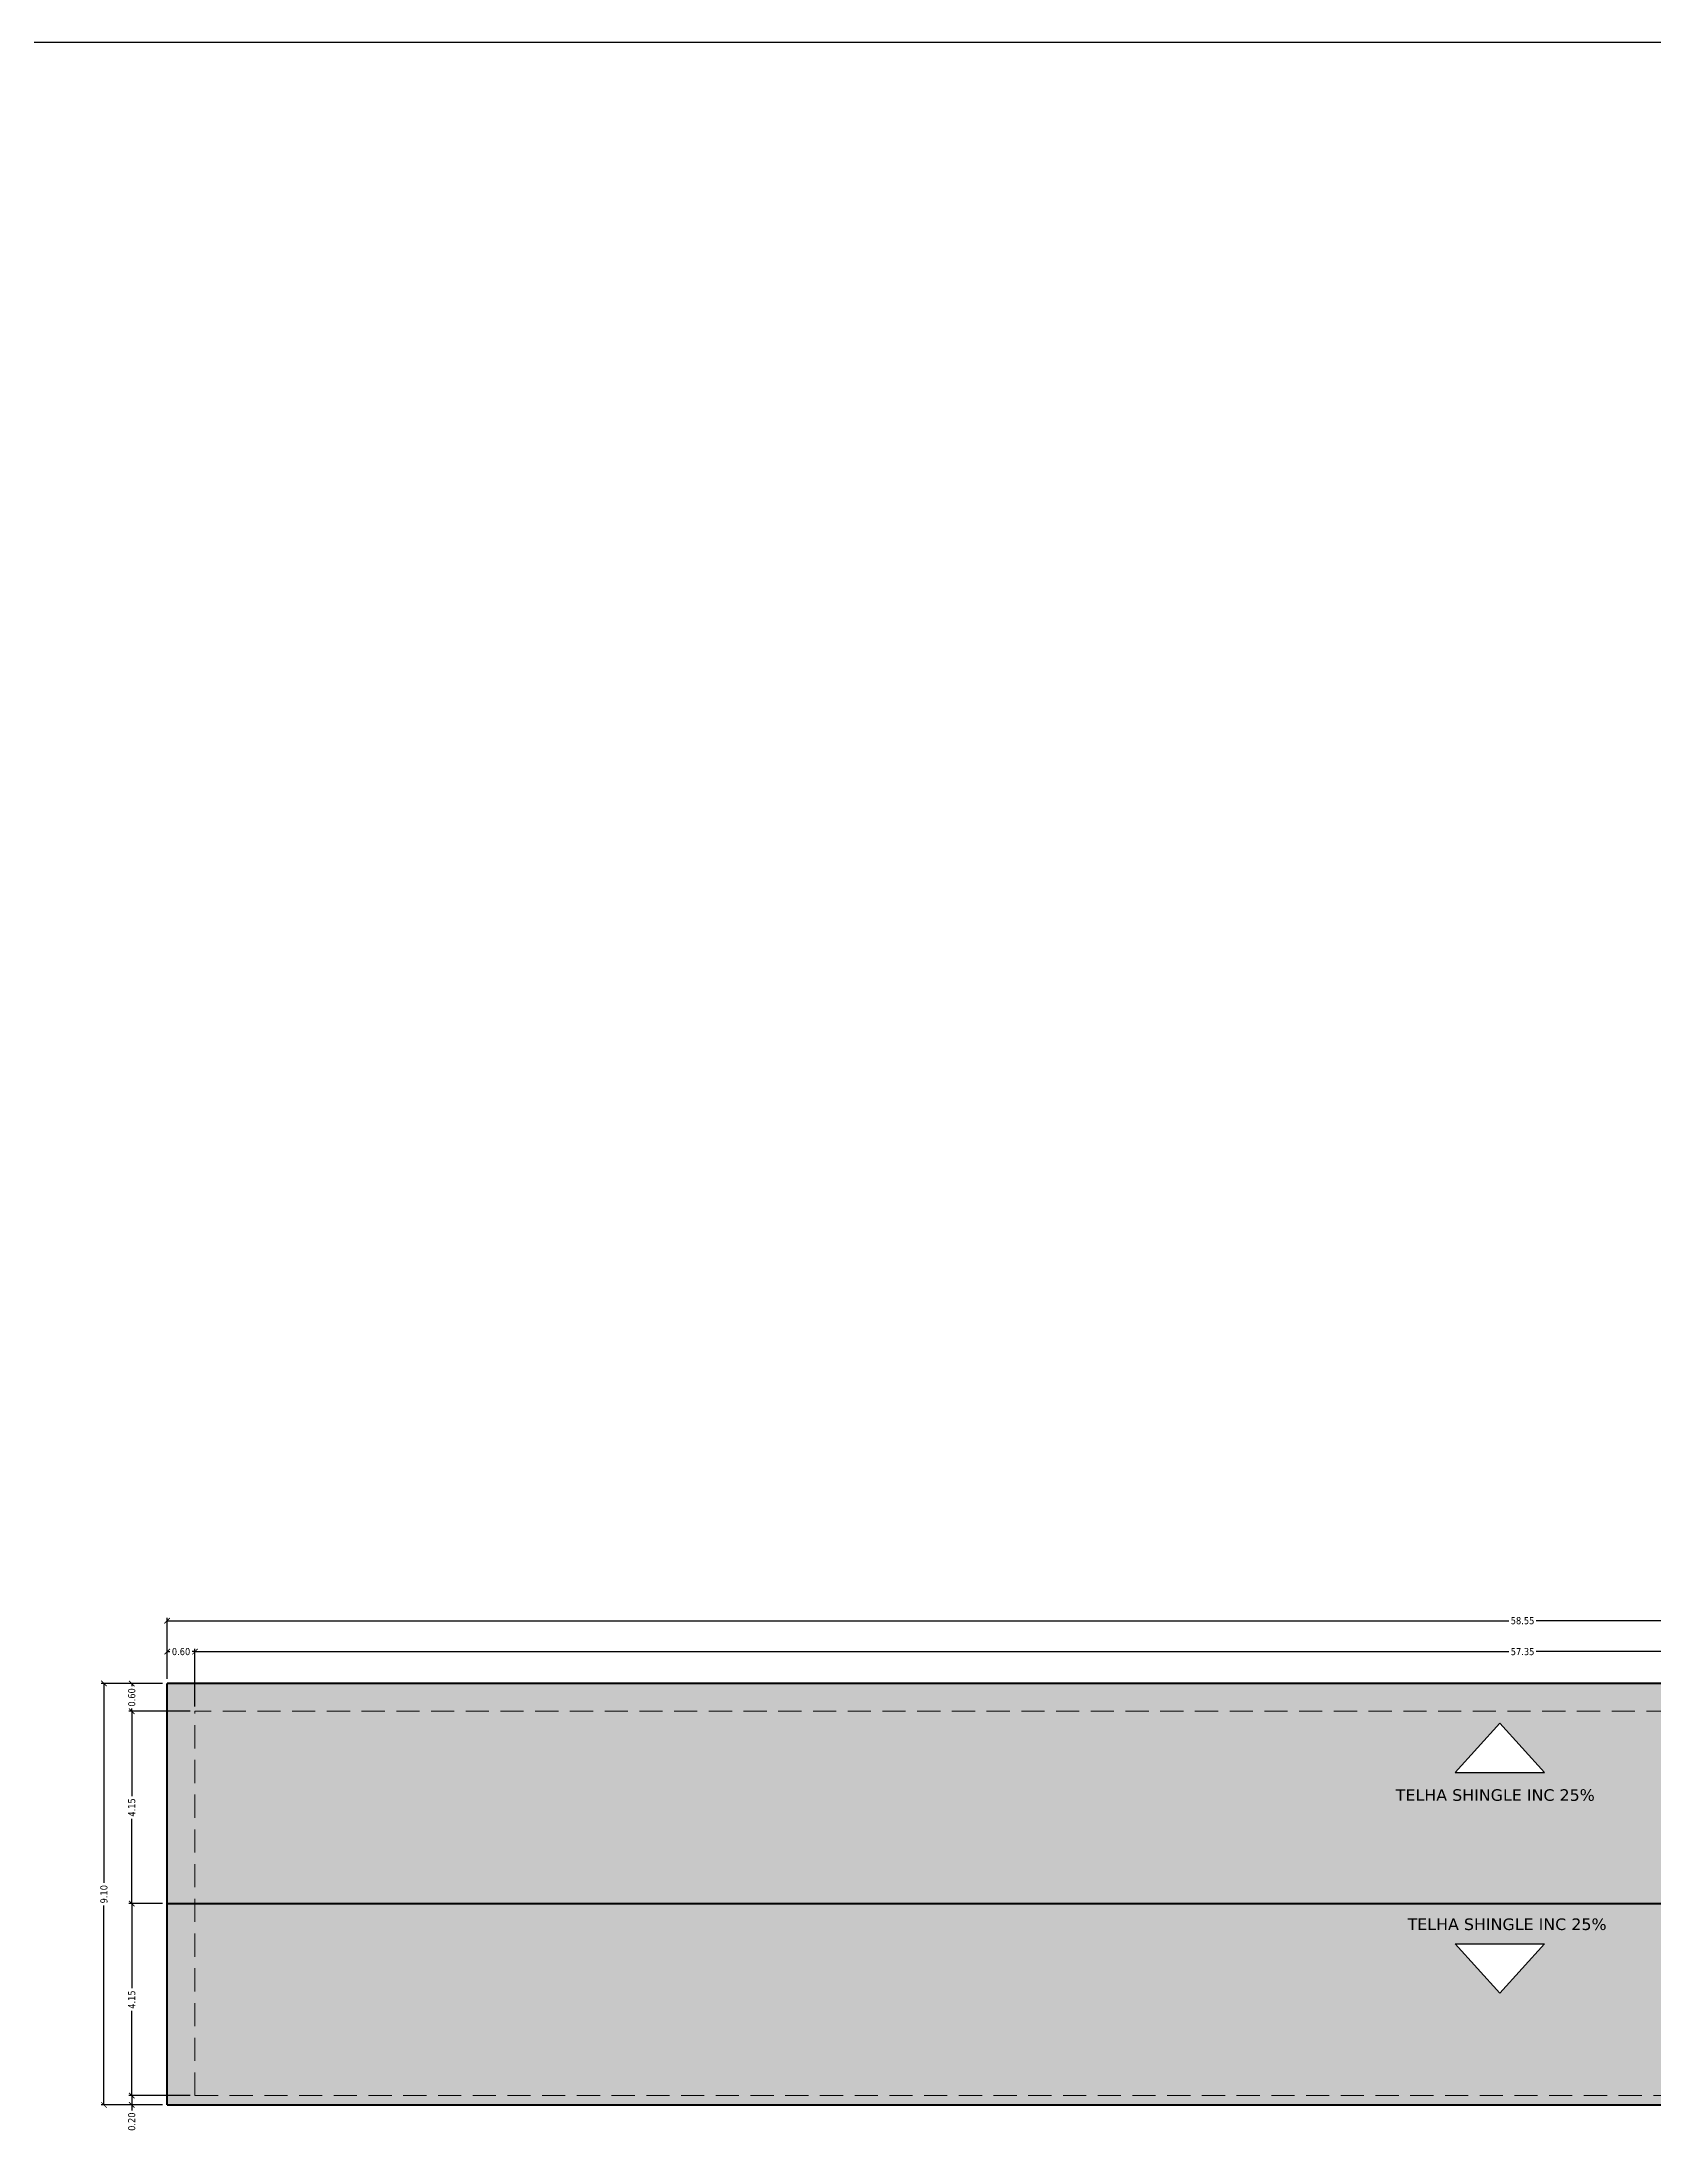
# Model space of a CAD drawing. Header units: millimetres. Extents: x 2543 to 3089, y 1295 to 1485.
# Drawn here: x 2888.45 to 2923.24, y 1439.98 to 1485.33 of the extents above; entities that cross this region are included whole.
import ezdxf

# ---------------------------------------------------------------- set-up
doc = ezdxf.new("R2010")
doc.units = ezdxf.units.MM
doc.linetypes.add('DASHED', pattern=[0.75, 0.5, -0.25])
doc.layers.get('Defpoints').update_dxf_attribs({"lineweight": 0})
for name, color, linetype, lineweight in [('AF-Indicação coluna', 5, 'Continuous', 20), ('ARQ. Linha Grossa', 5, 'Continuous', 40), ('ARQ. Texto', 7, 'Continuous', 0)]:
    doc.layers.add(name, color=color, linetype=linetype, lineweight=lineweight)
doc.styles.add('NICAZA', font='verdana.ttf', dxfattribs={"width": 0.85})
doc.styles.get("Standard").update_dxf_attribs({"font": 'arial.ttf'})
doc.dimstyles.new('esc-100', dxfattribs={"dimscale": 0.85, "dimtxt": 0.18, "dimasz": 0.14, "dimexe": 0.075, "dimexo": 0.12, "dimgap": 0.06, "dimtad": 0, "dimzin": 0, "dimdsep": 46, "dimtxsty": 'NICAZA', "dimblk": 'ARCHTICK', "dimcen": 0.09, "dimclrd": 7, "dimclre": 7, "dimclrt": 7, "dimadec": 1, "dimazin": 0, "dimtfac": 1, "dimtofl": 0, "dimtmove": 0, "dimatfit": 3, "dimfxl": 1, "dimtolj": 1, "dimtzin": 0, "dimarcsym": 0})

# ---------------------------------------------------------------- blocks, each defined once
blk = doc.blocks.new('_ArchTick')
at = {"color": 0, "linetype": 'ByBlock', "const_width": 0.15}
blk.add_lwpolyline([(-0.5, -0.5), (0.5, 0.5)], dxfattribs=at)
blk = doc.blocks.new('*D258')
at = {"color": 7, "lineweight": -2, "transparency": 16777216}
for p, q in [((2891.15, 1449.985), (2891.15, 1451.302)), ((2891.15, 1451.239), (2920.129, 1451.239)), ((2949.7, 1451.239), (2920.722, 1451.239)), ((2949.7, 1449.985), (2949.7, 1451.302))]:
    blk.add_line(p, q, dxfattribs=at)
at = {"layer": 'Defpoints', "color": 0, "transparency": 16777216}
for p in [(2949.7, 1451.239), (2891.15, 1449.883), (2949.7, 1449.883)]:
    blk.add_point(p, dxfattribs=at)
at = {"color": 7, "lineweight": -2, "transparency": 16777216, "xscale": 0.119, "yscale": 0.119, "zscale": 0.119, "rotation": 180}
blk.add_blockref('_ArchTick', (2891.15, 1451.239), dxfattribs=at)
at = {"color": 7, "lineweight": -2, "transparency": 16777216, "xscale": 0.119, "yscale": 0.119, "zscale": 0.119}
blk.add_blockref('_ArchTick', (2949.7, 1451.239), dxfattribs=at)
at = {"color": 7, "transparency": 16777216, "insert": (2920.425, 1451.239), "char_height": 0.153, "attachment_point": 5, "style": 'NICAZA'}
blk.add_mtext('\\A1;58.55', dxfattribs=at)
blk = doc.blocks.new('*D260')
at = {"color": 7, "lineweight": -2, "transparency": 16777216}
for p, q in [((2891.75, 1449.385), (2891.75, 1450.634)), ((2891.75, 1450.571), (2920.129, 1450.571)), ((2949.1, 1450.571), (2920.722, 1450.571)), ((2949.1, 1449.385), (2949.1, 1450.634))]:
    blk.add_line(p, q, dxfattribs=at)
at = {"layer": 'Defpoints', "color": 0, "transparency": 16777216}
for p in [(2891.75, 1450.571), (2891.75, 1449.283), (2949.1, 1449.283)]:
    blk.add_point(p, dxfattribs=at)
at = {"color": 7, "lineweight": -2, "transparency": 16777216, "xscale": 0.119, "yscale": 0.119, "zscale": 0.119, "rotation": 180}
blk.add_blockref('_ArchTick', (2891.75, 1450.571), dxfattribs=at)
at = {"color": 7, "lineweight": -2, "transparency": 16777216, "xscale": 0.119, "yscale": 0.119, "zscale": 0.119}
blk.add_blockref('_ArchTick', (2949.1, 1450.571), dxfattribs=at)
at = {"color": 7, "transparency": 16777216, "insert": (2920.425, 1450.571), "char_height": 0.153, "attachment_point": 5, "style": 'NICAZA'}
blk.add_mtext('\\A1;57.35', dxfattribs=at)
blk = doc.blocks.new('*D261')
at = {"color": 7, "lineweight": -2, "transparency": 16777216}
for p, q in [((2891.15, 1449.985), (2891.15, 1450.634)), ((2891.15, 1450.571), (2891.208, 1450.571)), ((2891.75, 1450.571), (2891.692, 1450.571)), ((2891.75, 1449.385), (2891.75, 1450.634))]:
    blk.add_line(p, q, dxfattribs=at)
at = {"layer": 'Defpoints', "color": 0, "transparency": 16777216}
for p in [(2891.15, 1450.571), (2891.15, 1449.883), (2891.75, 1449.283)]:
    blk.add_point(p, dxfattribs=at)
at = {"color": 7, "lineweight": -2, "transparency": 16777216, "xscale": 0.119, "yscale": 0.119, "zscale": 0.119, "rotation": 180}
blk.add_blockref('_ArchTick', (2891.15, 1450.571), dxfattribs=at)
at = {"color": 7, "lineweight": -2, "transparency": 16777216, "xscale": 0.119, "yscale": 0.119, "zscale": 0.119}
blk.add_blockref('_ArchTick', (2891.75, 1450.571), dxfattribs=at)
at = {"color": 7, "transparency": 16777216, "insert": (2891.45, 1450.571), "char_height": 0.153, "attachment_point": 5, "style": 'NICAZA'}
blk.add_mtext('\\A1;0.60', dxfattribs=at)
blk = doc.blocks.new('*D269')
at = {"color": 7, "lineweight": -2, "transparency": 16777216}
for p, q in [((2891.048, 1449.883), (2890.321, 1449.883)), ((2890.385, 1449.883), (2890.385, 1449.826)), ((2890.385, 1449.283), (2890.385, 1449.341)), ((2891.648, 1449.283), (2890.321, 1449.283))]:
    blk.add_line(p, q, dxfattribs=at)
at = {"layer": 'Defpoints', "color": 0, "transparency": 16777216}
for p in [(2891.15, 1449.883), (2890.385, 1449.283), (2891.75, 1449.283)]:
    blk.add_point(p, dxfattribs=at)
at = {"color": 7, "lineweight": -2, "transparency": 16777216, "xscale": 0.119, "yscale": 0.119, "zscale": 0.119}
for p, rotation in [((2890.385, 1449.883), 90), ((2890.385, 1449.283), 270)]:
    blk.add_blockref('_ArchTick', p, dxfattribs=dict(at, rotation=rotation))
at = {"color": 7, "transparency": 16777216, "insert": (2890.385, 1449.583), "char_height": 0.153, "attachment_point": 5, "rotation": 90, "style": 'NICAZA'}
blk.add_mtext('\\A1;0.60', dxfattribs=at)
blk = doc.blocks.new('*D267')
at = {"color": 7, "lineweight": -2, "transparency": 16777216}
for p, q in [((2891.048, 1449.283), (2890.321, 1449.283)), ((2890.385, 1449.283), (2890.385, 1447.451)), ((2890.385, 1445.13), (2890.385, 1446.962)), ((2891.048, 1445.13), (2890.321, 1445.13))]:
    blk.add_line(p, q, dxfattribs=at)
at = {"layer": 'Defpoints', "color": 0, "transparency": 16777216}
for p in [(2891.15, 1449.283), (2890.385, 1445.13), (2891.15, 1445.13)]:
    blk.add_point(p, dxfattribs=at)
at = {"color": 7, "lineweight": -2, "transparency": 16777216, "xscale": 0.119, "yscale": 0.119, "zscale": 0.119}
for p, rotation in [((2890.385, 1449.283), 90), ((2890.385, 1445.13), 270)]:
    blk.add_blockref('_ArchTick', p, dxfattribs=dict(at, rotation=rotation))
at = {"color": 7, "transparency": 16777216, "insert": (2890.385, 1447.207), "char_height": 0.153, "attachment_point": 5, "rotation": 90, "style": 'NICAZA'}
blk.add_mtext('\\A1;4.15', dxfattribs=at)
blk = doc.blocks.new('*D270')
at = {"color": 7, "lineweight": -2, "transparency": 16777216}
for p, q in [((2891.048, 1440.983), (2890.321, 1440.983)), ((2891.048, 1440.783), (2890.321, 1440.783)), ((2890.385, 1440.983), (2890.385, 1440.783)), ((2890.385, 1440.783), (2890.385, 1440.664))]:
    blk.add_line(p, q, dxfattribs=at)
at = {"layer": 'Defpoints', "color": 0, "transparency": 16777216}
for p in [(2890.385, 1440.783), (2891.15, 1440.983), (2891.15, 1440.783)]:
    blk.add_point(p, dxfattribs=at)
at = {"color": 7, "lineweight": -2, "transparency": 16777216, "xscale": 0.119, "yscale": 0.119, "zscale": 0.119}
for p, rotation in [((2890.385, 1440.983), 90), ((2890.385, 1440.783), 270)]:
    blk.add_blockref('_ArchTick', p, dxfattribs=dict(at, rotation=rotation))
at = {"color": 7, "transparency": 16777216, "insert": (2890.385, 1440.422), "char_height": 0.153, "attachment_point": 5, "rotation": 90, "style": 'NICAZA'}
blk.add_mtext('\\A1;0.20', dxfattribs=at)
blk = doc.blocks.new('*D268')
at = {"color": 7, "lineweight": -2, "transparency": 16777216}
for p, q in [((2891.048, 1449.883), (2889.721, 1449.883)), ((2889.785, 1449.883), (2889.785, 1445.577)), ((2889.785, 1440.783), (2889.785, 1445.09)), ((2891.048, 1440.783), (2889.721, 1440.783))]:
    blk.add_line(p, q, dxfattribs=at)
at = {"layer": 'Defpoints', "color": 0, "transparency": 16777216}
for p in [(2889.785, 1449.883), (2891.15, 1449.883), (2891.15, 1440.783)]:
    blk.add_point(p, dxfattribs=at)
at = {"color": 7, "lineweight": -2, "transparency": 16777216, "xscale": 0.119, "yscale": 0.119, "zscale": 0.119}
for p, rotation in [((2889.785, 1449.883), 90), ((2889.785, 1440.783), 270)]:
    blk.add_blockref('_ArchTick', p, dxfattribs=dict(at, rotation=rotation))
at = {"color": 7, "transparency": 16777216, "insert": (2889.785, 1445.333), "char_height": 0.153, "attachment_point": 5, "rotation": 90, "style": 'NICAZA'}
blk.add_mtext('\\A1;9.10', dxfattribs=at)
blk = doc.blocks.new('*D271')
at = {"color": 7, "lineweight": -2, "transparency": 16777216}
for p, q in [((2891.048, 1445.13), (2890.321, 1445.13)), ((2890.385, 1445.13), (2890.385, 1443.301)), ((2890.385, 1440.983), (2890.385, 1442.812)), ((2891.648, 1440.983), (2890.321, 1440.983))]:
    blk.add_line(p, q, dxfattribs=at)
at = {"layer": 'Defpoints', "color": 0, "transparency": 16777216}
for p in [(2891.15, 1445.13), (2890.385, 1440.983), (2891.75, 1440.983)]:
    blk.add_point(p, dxfattribs=at)
at = {"color": 7, "lineweight": -2, "transparency": 16777216, "xscale": 0.119, "yscale": 0.119, "zscale": 0.119}
for p, rotation in [((2890.385, 1445.13), 90), ((2890.385, 1440.983), 270)]:
    blk.add_blockref('_ArchTick', p, dxfattribs=dict(at, rotation=rotation))
at = {"color": 7, "transparency": 16777216, "insert": (2890.385, 1443.057), "char_height": 0.153, "attachment_point": 5, "rotation": 90, "style": 'NICAZA'}
blk.add_mtext('\\A1;4.15', dxfattribs=at)

msp = doc.modelspace()

# ---------------------------------------------------------------- hatches: boundary and pattern name
at = {"true_color": 0xc7c8ca}
h = msp.add_hatch(dxfattribs=at)
h.set_pattern_fill('AR-B88', color=9, scale=0.0014)
h.paths.add_polyline_path([(2949.1, 1449.283), (2891.75, 1449.283), (2891.75, 1445.133), (2949.1, 1445.133)], flags=17)
h.paths.add_polyline_path([(2920.897, 1447.964), (2918.966, 1447.964), (2919.932, 1449.029)], flags=16)
h.paths.add_polyline_path([(2949.7, 1449.883), (2891.15, 1449.883), (2891.15, 1445.133), (2891.75, 1445.133), (2891.75, 1449.283), (2949.1, 1449.283), (2949.1, 1445.133), (2949.7, 1445.133)])
h.paths.add_polyline_path([(2917.624, 1447.216), (2922.242, 1447.216), (2922.242, 1447.758), (2917.624, 1447.758)], flags=24)
h.paths.add_polyline_path([(2926.866, 1446.268), (2928.644, 1446.268), (2928.644, 1446.811), (2926.866, 1446.811)], flags=24)
h = msp.add_hatch(dxfattribs=at)
h.set_pattern_fill('AR-B88', color=9, scale=0.0014)
h.paths.add_polyline_path([(2949.1, 1445.133), (2891.75, 1445.133), (2891.75, 1440.983), (2949.1, 1440.983)], flags=17)
h.paths.add_polyline_path([(2920.897, 1444.264), (2919.932, 1443.198), (2918.966, 1444.264)], flags=16)
h.paths.add_polyline_path([(2949.7, 1445.133), (2949.1, 1445.133), (2949.1, 1440.983), (2891.75, 1440.983), (2891.75, 1445.133), (2891.15, 1445.133), (2891.15, 1440.783), (2949.7, 1440.783)])
h.paths.add_polyline_path([(2917.878, 1444.42), (2922.496, 1444.42), (2922.496, 1444.963), (2917.878, 1444.963)], flags=24)

# ---------------------------------------------------------------- linework, layer by layer
for p, q in [((2919.932, 1449.029), (2918.966, 1447.964)), ((2919.932, 1449.029), (2920.897, 1447.964)), ((2918.966, 1447.964), (2920.897, 1447.964)), ((2918.966, 1444.264), (2920.897, 1444.264)), ((2919.932, 1443.198), (2918.966, 1444.264)), ((2919.932, 1443.198), (2920.897, 1444.264))]:
    msp.add_line(p, q)
msp.add_lwpolyline([(2834.218, 1485.329), (3088.754, 1485.329), (3088.754, 1311.908), (2834.218, 1311.908)], close=True)
at = {"layer": 'AF-Indicação coluna', "color": 251, "linetype": 'DASHED', "true_color": 0x636466}
for p, q in [((2891.75, 1440.983), (2891.75, 1449.283)), ((2949.1, 1449.283), (2891.75, 1449.283)), ((2891.75, 1440.983), (2949.1, 1440.983))]:
    msp.add_line(p, q, dxfattribs=at)
at = {"layer": 'ARQ. Linha Grossa', "color": 251, "true_color": 0x636466}
for p, q in [((2891.15, 1440.783), (2891.15, 1449.883)), ((2949.7, 1449.883), (2891.15, 1449.883)), ((2891.15, 1445.133), (2949.7, 1445.133)), ((2891.15, 1440.783), (2949.7, 1440.783))]:
    msp.add_line(p, q, dxfattribs=at)

# ---------------------------------------------------------------- texts
at = {"layer": 'ARQ. Texto', "char_height": 0.24977, "width": 7.20832}
for insert, attachment_point in [((2917.686, 1447.345), 7), ((2917.941, 1444.81), 1)]:
    msp.add_mtext('{\\fVerdana|b0|i0|c0|p34;TELHA SHINGLE INC 25%}', dxfattribs=dict(at, insert=insert, attachment_point=attachment_point))

# ---------------------------------------------------------------- dimensions: what is measured, and where the dimension line sits
for base, p1, p2, picture, middle in [((2949.7, 1451.239), (2891.15, 1449.883), (2949.7, 1449.883), '*D258', (2920.425, 1451.239)), ((2891.15, 1450.571), (2891.75, 1449.283), (2891.15, 1449.883), '*D261', (2891.45, 1450.571)), ((2891.75, 1450.571), (2949.1, 1449.283), (2891.75, 1449.283), '*D260', (2920.425, 1450.571))]:
    dim = msp.add_linear_dim(base=base, p1=p1, p2=p2, dimstyle='esc-100')
    dim.commit()
    dim.dimension.update_dxf_attribs({"geometry": picture, "text_midpoint": middle})
for base, p1, p2, picture, middle in [((2889.785, 1449.883), (2891.15, 1440.783), (2891.15, 1449.883), '*D268', (2889.785, 1445.333)), ((2890.385, 1449.283), (2891.15, 1449.883), (2891.75, 1449.283), '*D269', (2890.385, 1449.583)), ((2890.385, 1445.13), (2891.15, 1449.283), (2891.15, 1445.13), '*D267', (2890.385, 1447.207)), ((2890.385, 1440.983), (2891.15, 1445.13), (2891.75, 1440.983), '*D271', (2890.385, 1443.057)), ((2890.385, 1440.783), (2891.15, 1440.983), (2891.15, 1440.783), '*D270', (2890.385, 1440.422))]:
    dim = msp.add_linear_dim(base=base, p1=p1, p2=p2, angle=90, dimstyle='esc-100')
    dim.commit()
    dim.dimension.update_dxf_attribs({"geometry": picture, "text_midpoint": middle})

doc.saveas('drawing.dxf')
